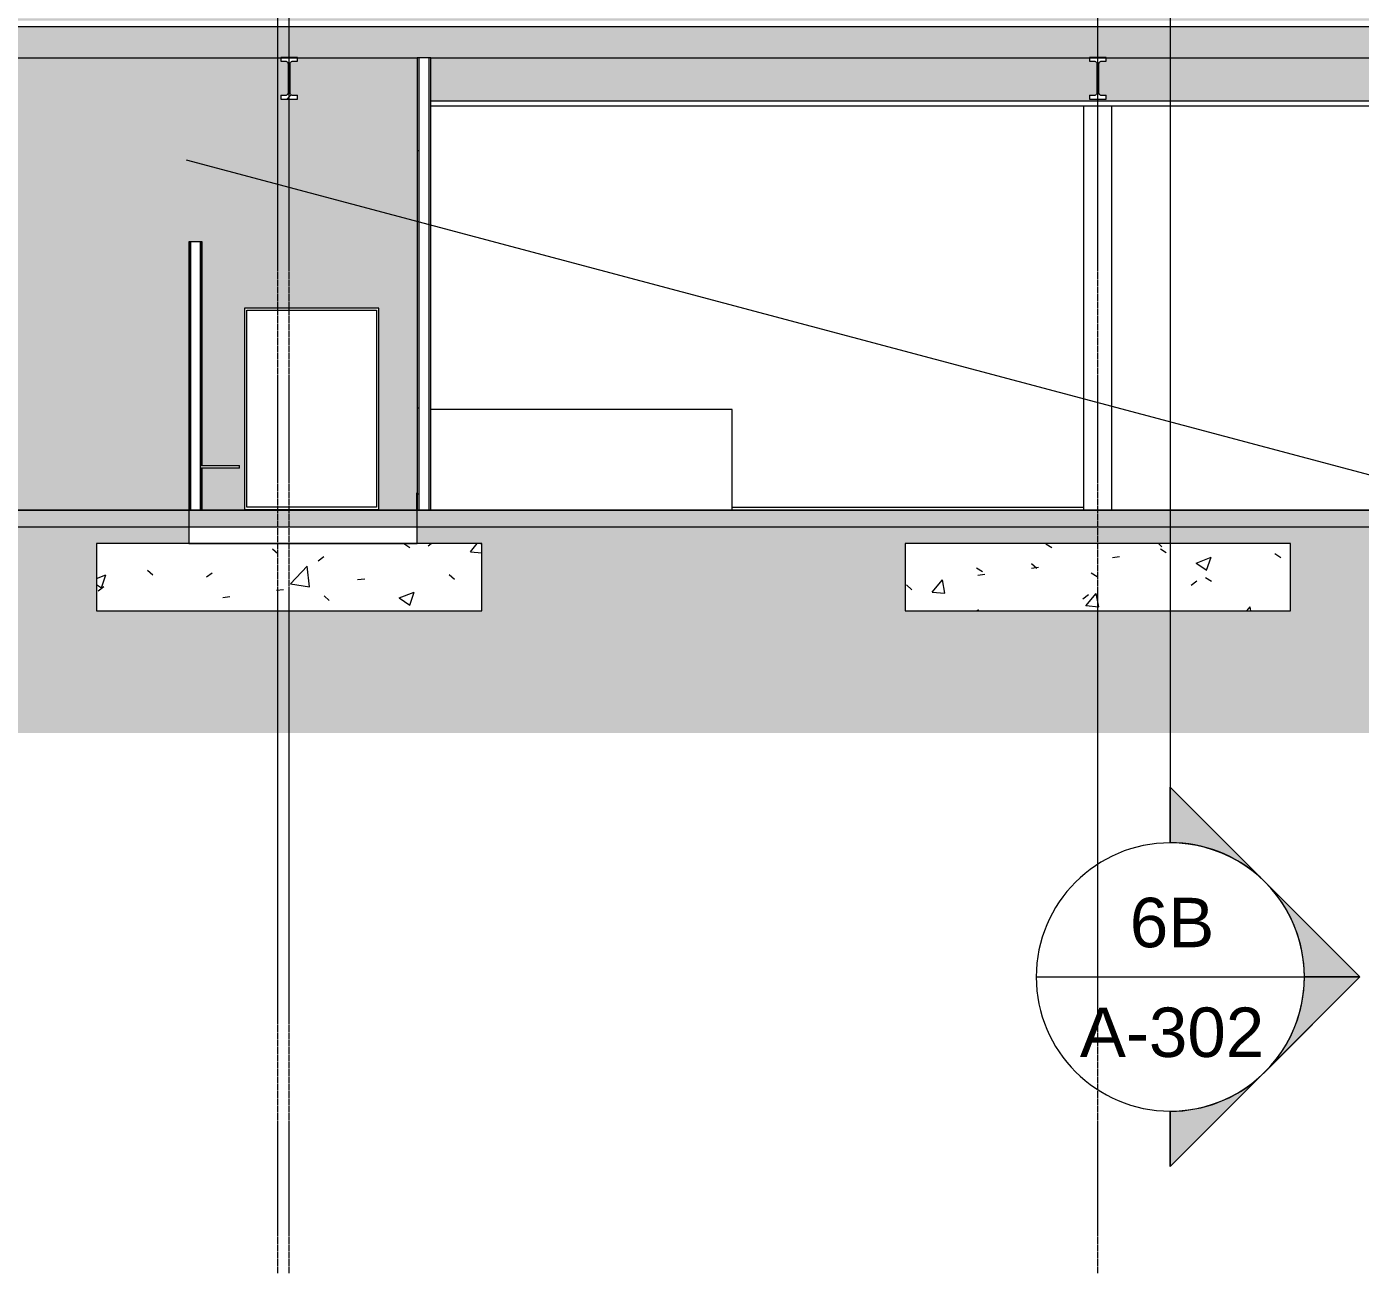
# Model space of a CAD drawing. Header units: inches. Extents: x -23565 to -21, y -324 to 853.
# Drawn here: x -1642.6 to -1165.2, y -273.2 to 173 of the extents above; entities that cross this region are included whole.
import ezdxf

# ---------------------------------------------------------------- set-up
doc = ezdxf.new("R2010")
doc.units = ezdxf.units.IN
doc.header["$MEASUREMENT"] = 0
doc.linetypes.add('Grid Line 1_2_', pattern=[0.8749999999999999, 0.4999999999999999, -0.125, 0.125, -0.125])
for name, color, linetype, lineweight in [('A-ANNO-IDEN', 131, 'Continuous', 9), ('A-CLNG', 13, 'Continuous', 13), ('A-CLNG-PATT', 13, 'Continuous', 25), ('A-FLOR', 192, 'Continuous', 13), ('A-FLOR-LEVL', 51, 'Continuous', 9), ('A-FLOR-PATT', 8, 'Continuous', 25), ('A-WALL', 113, 'Continuous', 13), ('A-WALL-PATT', 111, 'Continuous', 25), ('C-TOPO', 7, 'Continuous', 13), ('G-ANNO-SYMB', 111, 'Continuous', 9), ('I-FURN', 30, 'Continuous', 13), ('I-WALL', 2, 'Continuous', 13), ('Q-CASE', 31, 'Continuous', 13), ('Q-SPCQ', 91, 'Continuous', 13), ('S-BEAM', 12, 'Continuous', 13), ('S-FNDN', 32, 'Continuous', 13), ('S-GRID', 1, 'Continuous', 9)]:
    doc.layers.add(name, color=color, linetype=linetype, lineweight=lineweight)
doc.styles.add('Arial_2', font='arial.ttf', dxfattribs={"height": 17.70359281437124})
pattern_1 = [(0, (-5021.704000000001, 67.247), (61.44, 15.36), [2.534, -43.54600000000001, 2.534, -43.54600000000001, -245.76]), (0, (-5021.704000000001, 67.247), (61.44, 15.36), [-92.16, 2.534, -89.626, 2.534, -43.54600000000001, -107.52]), (0, (-5021.704000000001, 67.247), (61.44, 15.36), [-230.4, 2.534, -28.186, 2.534, -74.266]), (120, (-4998.664000000001, 74.92699999999999), (-44.02215020212896, 45.52860080851592), [2.534, -43.546, 2.534, -43.546, -245.76]), (120, (-4998.664000000001, 74.92699999999999), (-44.02215020212896, 45.52860080851592), [-92.15999999999998, 2.534, -89.62599999999999, 2.534, -43.546, -107.52]), (120, (-4998.664000000001, 74.92699999999999), (-44.02215020212896, 45.52860080851592), [-230.4, 2.534, -28.186, 2.534, -74.26599999999999]), (240, (-4990.984, 105.647), (-17.41784979787101, -60.8886008085159), [2.534, -43.54600000000001, 2.534, -43.54600000000001, -245.76]), (240, (-4990.984, 105.647), (-17.41784979787101, -60.8886008085159), [-92.16, 2.534, -89.626, 2.534, -43.54600000000001, -107.52]), (240, (-4990.984, 105.647), (-17.41784979787101, -60.8886008085159), [-230.4, 2.534, -28.186, 2.534, -74.266])]
pattern_2 = [(49.99999999999999, (-5021.704000000001, 67.247), (55.08540092433552, -4.819842010399984), [5.76, -63.36]), (355, (-5021.704000000001, 67.247), (-10.65568887076341, 57.76853117995548), [4.608000000000001, -50.688]), (100.451, (-5017.113, 66.846), (44.42946763329039, 52.94866132228842), [4.895, -53.848]), (46.184, (-5021.704000000001, 82.60700000000001), (81.96444173651602, -12.71212223907837), [8.64, -95.04]), (96.636, (-5014.873, 81.548), (71.78149636030851, 74.81237833590787), [7.343, -80.77199999999999]), (351.184, (-5021.704000000001, 82.60700000000001), (71.78194683429966, 74.81243234033883), [6.912000000000001, -76.032]), (21, (-5014.024, 78.767), (45.84207144938917, -30.92146111083851), [5.76, -63.36]), (326, (-5014.024, 78.767), (18.68706418402729, 55.69147629738364), [4.608000000000001, -50.688]), (71.45100000000001, (-5010.204000000001, 76.19), (64.52890835799828, 24.77010932808051), [4.895, -53.848]), (37.50000000000001, (-5021.704000000001, 67.247), (0.933894640541661, 25.56681620382889), [2.534, -47.53899999999999, 2.534, -48.922, -50.88]), (37.50000000000001, (-5021.704000000001, 67.247), (0.933894640541661, 25.56681620382889), [-101.53, 2.534, -48.346]), (7.499999999999999, (-5021.704000000001, 67.247), (20.20403996418253, 30.29130269773347), [2.534, -26.803, 2.534, -46.387, -19.392]), (7.499999999999999, (-5021.704000000001, 67.247), (20.20403996418253, 30.29130269773347), [-78.259, 2.534, -16.858]), (327.5, (-5038.83, 67.247), (40.99778450279307, -1.732402627145404), [2.534, -16.666, 2.534, -57.37, -79.488]), (327.5, (-5038.83, 67.247), (40.99778450279307, -1.732402627145404), [-79.104, 2.534, -76.954]), (317.5, (-5046.51, 67.247), (44.78888311775997, 7.687838582048734), [2.534, -22.426, 2.534, -37.248, -56.448]), (317.5, (-5046.51, 67.247), (44.78888311775997, 7.687838582048734), [-64.742, 2.534, -53.91399999999999])]

# ---------------------------------------------------------------- blocks, each defined once
blk = doc.blocks.new('Furniture 6 - Furniture 1-2394-Building Section - East_West looking South _ Fieldhouse')
at = {"layer": 'I-FURN', "color": 8, "lineweight": 9}
for p, q in [((25659.64022535242, 16), (25673.64022535241, 16)), ((25659.64022535242, 15), (25659.64022535242, 16)), ((25673.64022535241, 15), (25659.64022535242, 15)), ((25673.64022535241, 15), (25673.64022535241, 16))]:
    blk.add_line(p, q, dxfattribs=at)
blk = doc.blocks.new('Bradley-Washroom_Accessories-Mirrors-780_Custom - Bradley-Washroom_Accessories-Mirrors-780_Custom-177760-Building Section - East_West looking South _ Fieldhouse')
at = {"layer": 'Q-SPCQ', "color": 8, "lineweight": 9}
for p, q in [((25368.64022535242, 72.25000000000001), (25320.64022535242, 72.25000000000001)), ((25320.64022535242, 72.25000000000001), (25320.64022535242, 0.2499999999999058)), ((25368.64022535242, 0.2499999999998952), (25368.64022535242, 72.25000000000001)), ((25321.39022535242, 71.50000000000013), (25367.89022535242, 71.50000000000013)), ((25321.39022535242, 0.9999999999998844), (25321.39022535242, 71.50000000000013)), ((25367.89022535242, 71.50000000000013), (25367.89022535242, 0.9999999999998844)), ((25320.64022535242, 0.2499999999999058), (25368.64022535242, 0.2499999999998952)), ((25367.89022535242, 0.9999999999998844), (25321.39022535242, 0.9999999999998844))]:
    blk.add_line(p, q, dxfattribs=at)
blk = doc.blocks.new('Locker Rooms and Restrooms_rvt-5-Building Section - East_West looking South _ Fieldhouse')
at = {"layer": 'A-WALL-PATT', "lineweight": 9}
h = blk.add_hatch(dxfattribs=at)
h.set_pattern_fill('FP_64', color=8, style=0, pattern_type=2)
h.set_pattern_definition(pattern_1)
h.paths.add_polyline_path([(25660.26522535243, 0), (25660.26522535243, 15), (25659.64022535243, 15), (25659.64022535243, 0)], flags=0)
h.paths.add_polyline_path([(25659.64022535243, 16.00000000000045), (25660.26522535243, 16.00000000000045), (25660.26522535243, 95.99999999999999), (25659.64022535243, 95.99999999999999), (25659.64022535243, 76.52392066002743)], flags=0)
at = {"layer": 'A-FLOR', "color": 7}
for p, q in [((25737.26522535242, 0), (25655.51522535242, 0)), ((25655.51522535242, 0), (25655.51522535242, -12)), ((25737.26522535242, -12), (25737.26522535242, 0)), ((25655.51522535242, -12), (25737.26522535242, -12))]:
    blk.add_line(p, q, dxfattribs=at)
at = {"layer": 'I-WALL', "color": 7}
for p, q in [((25655.51522535242, 95.99999999999999), (25655.51522535242, 0)), ((25656.14022535242, 95.99999999999999), (25655.51522535242, 95.99999999999999)), ((25656.14022535242, 95.99999999999999), (25656.14022535242, 0)), ((25659.64022535242, 95.99999999999999), (25656.14022535242, 95.99999999999999)), ((25656.14022535242, 0), (25656.14022535242, 95.99999999999999)), ((25659.64022535242, 16.00000000000021), (25659.64022535242, 95.99999999999999)), ((25660.26522535242, 95.99999999999999), (25659.64022535242, 95.99999999999999)), ((25659.64022535242, 95.99999999999999), (25659.64022535242, 16.00000000000021)), ((25660.26522535242, 16.00000000000021), (25660.26522535242, 95.99999999999999)), ((25659.64022535242, 0), (25659.64022535242, 14.99999999999992)), ((25659.64022535242, 14.99999999999991), (25659.64022535242, 0)), ((25660.26522535242, 0), (25660.26522535242, 14.99999999999992)), ((25737.26522535242, 5.999999999999999), (25737.01522535242, 5.999999999999999)), ((25737.01522535242, 5.999999999999999), (25737.01522535242, 0)), ((25737.26522535242, 0), (25737.26522535242, 5.999999999999999)), ((25655.51522535242, 0), (25656.14022535242, 0)), ((25656.14022535242, 0), (25659.64022535242, 0)), ((25659.64022535242, 0), (25660.26522535242, 0)), ((25737.01522535242, 0), (25737.26522535242, 0))]:
    blk.add_line(p, q, dxfattribs=at)
at = {"color": 8, "lineweight": 9}
for name, p in [('Bradley-Washroom_Accessories-Mirrors-780_Custom - Bradley-Washroom_Accessories-Mirrors-780_Custom-177760-Building Section - East_West looking South _ Fieldhouse', (354.8124999999956, 0)), ('Furniture 6 - Furniture 1-2394-Building Section - East_West looking South _ Fieldhouse', (0, 0))]:
    blk.add_blockref(name, p, dxfattribs=at)
blk = doc.blocks.new('Struct_Xcel_Sports Complex_rvt-5-Building Section - East_West looking South _ Fieldhouse')
at = {"layer": 'A-FLOR-PATT', "lineweight": 9}
h = blk.add_hatch(dxfattribs=at)
h.set_pattern_fill('FP_76', color=256, style=0, pattern_type=2)
h.set_pattern_definition(pattern_2)
h.paths.add_polyline_path([(22066.14022535249, -5.999999999999317), (26272.89022535242, -5.999999999999317), (26272.89022535242, 0), (22066.14022535249, 0)], flags=0)
at = {"layer": 'S-FNDN', "lineweight": 9}
h = blk.add_hatch(dxfattribs=at)
h.set_pattern_fill('FP_76', color=8, style=0, pattern_type=2)
h.set_pattern_definition(pattern_2)
h.paths.add_polyline_path([(25760.39022535242, -35.99999999999999), (25760.39022535242, -12), (25622.39022535242, -12), (25622.39022535242, -35.99999999999999)], flags=0)
h = blk.add_hatch(dxfattribs=at)
h.set_pattern_fill('FP_76', color=8, style=0, pattern_type=2)
h.set_pattern_definition(pattern_2)
h.paths.add_polyline_path([(26049.89022535242, -35.99999999999999), (26049.89022535242, -12), (25911.89022535242, -12), (25911.89022535242, -35.99999999999999)], flags=0)
at = {"layer": 'A-FLOR', "color": 7}
for p, q in [((26272.89022535242, 0), (22066.14022535249, 0)), ((22066.14022535249, -5.999999999999999), (26272.89022535242, -5.999999999999999))]:
    blk.add_line(p, q, dxfattribs=at)
at = {"layer": 'S-FNDN', "color": 7}
for p, q in [((25760.39022535242, -12), (25622.39022535242, -12)), ((25622.39022535242, -12), (25622.39022535242, -35.99999999999999)), ((25760.39022535242, -35.99999999999999), (25760.39022535242, -12)), ((26049.89022535242, -12), (25911.89022535242, -12)), ((25911.89022535242, -12), (25911.89022535242, -35.99999999999999)), ((26049.89022535242, -35.99999999999999), (26049.89022535242, -12)), ((25622.39022535242, -35.99999999999999), (25760.39022535242, -35.99999999999999)), ((25911.89022535242, -35.99999999999999), (26049.89022535242, -35.99999999999999))]:
    blk.add_line(p, q, dxfattribs=at)
blk = doc.blocks.new('W-Wide Flange - 1_-3_ deep-1401343-Building Section - East_West looking South _ Fieldhouse')
at = {"layer": 'S-BEAM', "lineweight": 9}
h = blk.add_hatch(dxfattribs=at)
h.set_pattern_fill('FP_63', color=8, style=0, pattern_type=2)
h.set_pattern_definition([(45, (-5021.704000000001, 67.247), (-19.00703027829439, 19.0070302782944), []), (45, (-5021.704000000001, 96.04700000000001), (-19.00703027829439, 19.0070302782944), [])])
h.paths.add_polyline_path([(25688.39022535787, 147.0246595367274), (25694.39022535787, 147.0246595367275), (25694.39022535787, 148.3858395803336), (25692.45718172665, 148.4081731000217), (25692.10031943422, 148.5801780381753), (25691.85336306544, 148.8901202269809), (25691.76522535787, 149.2766118147527), (25691.78753951603, 159.9839379150789), (25691.95939533848, 160.3411098494723), (25692.26906883006, 160.588280497136), (25692.65522535787, 160.6764946799524), (25694.39022535787, 160.6764946799525), (25694.39022535787, 162.0376747235586), (25688.39022535787, 162.0376747235586), (25688.39022535787, 160.6764946799524), (25690.32326898909, 160.654161160265), (25690.68013128153, 160.4821562221107), (25690.9270876503, 160.1722140333058), (25691.01522535787, 159.7857224455333), (25690.99291119972, 149.0783963452071), (25690.82105537727, 148.7212244108131), (25690.51138188569, 148.4740537631494), (25690.07163125958, 148.3858395803335), (25688.39022535787, 148.3858395803335)], flags=0)
at = {"layer": 'S-BEAM', "color": 7}
for p, q in [((25694.39022535787, 162.0376747235576), (25688.39022535787, 162.0376747235576)), ((25688.39022535787, 162.0376747235576), (25688.39022535787, 160.6764946799516)), ((25688.39022535787, 160.6764946799516), (25690.12522535787, 160.6764946799516)), ((25691.01522535787, 159.785722445533), (25691.01522535787, 149.2766118147518)), ((25691.76522535787, 149.2766118147518), (25691.76522535787, 159.785722445533)), ((25692.65522535787, 160.6764946799516), (25694.39022535787, 160.6764946799516)), ((25694.39022535787, 160.6764946799516), (25694.39022535787, 162.0376747235576)), ((25690.12522535787, 148.3858395803331), (25688.39022535787, 148.3858395803331)), ((25688.39022535787, 148.3858395803331), (25688.39022535787, 147.0246595367272)), ((25694.39022535787, 148.3858395803332), (25692.65522535787, 148.3858395803332)), ((25694.39022535787, 147.0246595367272), (25694.39022535787, 148.3858395803332)), ((25688.39022535787, 147.0246595367272), (25694.39022535787, 147.0246595367272))]:
    blk.add_line(p, q, dxfattribs=at)
at = {"layer": 'S-BEAM', "color": 8, "lineweight": 9}
for p, q in [((25688.39022535787, 148.5547628320968), (25688.39022535787, 148.3858395803331)), ((25694.39022535787, 148.3858395803331), (25694.39022535787, 148.5547628320967))]:
    blk.add_line(p, q, dxfattribs=at)
at = {"layer": 'S-BEAM', "color": 7, "flags": 128}
for points in [[(25690.12522535787, 160.6764946799516), (25690.32326898909, 160.6541611602644), (25690.51138188568, 160.5882804971362), (25690.68013128153, 160.4821562221101), (25690.82105537727, 160.3411098494722), (25690.9270876503, 160.1722140333048), (25690.99291119971, 159.9839379150783), (25691.01522535787, 159.785722445533)], [(25691.76522535787, 159.785722445533), (25691.78753951603, 159.9839379150781), (25691.85336306543, 160.1722140333044), (25691.95939533848, 160.3411098494716), (25692.10031943422, 160.4821562221096), (25692.26906883006, 160.5882804971358), (25692.45718172665, 160.6541611602641), (25692.65522535787, 160.6764946799516)], [(25691.01522535787, 149.2766118147518), (25690.99291119971, 149.0783963452066), (25690.9270876503, 148.8901202269802), (25690.82105537727, 148.7212244108129), (25690.68013128153, 148.5801780381749), (25690.51138188568, 148.4740537631487), (25690.32326898909, 148.4081731000205), (25690.12522535787, 148.3858395803331)], [(25692.65522535787, 148.3858395803332), (25692.45718172665, 148.4081731000205), (25692.26906883006, 148.4740537631488), (25692.10031943422, 148.580178038175), (25691.95939533848, 148.7212244108129), (25691.85336306543, 148.8901202269801), (25691.78753951603, 149.0783963452066), (25691.76522535787, 149.2766118147518)]]:
    blk.add_lwpolyline(points, dxfattribs=at)
blk = doc.blocks.new('W-Wide Flange - 1_-3_ deep-V195-Building Section - East_West looking South _ Fieldhouse')
at = {"layer": 'S-BEAM', "color": 7}
for p, q in [((25983.89022535787, 162.0376747235583), (25977.89022535787, 162.0376747235583)), ((25977.89022535787, 162.0376747235583), (25977.89022535787, 160.6764946799524)), ((25977.89022535787, 160.6764946799524), (25979.62522535787, 160.6764946799524)), ((25980.51522535787, 159.7857224455338), (25980.51522535787, 149.2766118147525)), ((25981.26522535787, 149.2766118147525), (25981.26522535787, 159.7857224455338)), ((25982.15522535787, 160.6764946799524), (25983.89022535787, 160.6764946799524)), ((25983.89022535787, 160.6764946799524), (25983.89022535787, 162.0376747235583)), ((25979.62522535787, 148.3858395803339), (25977.89022535787, 148.3858395803339)), ((25977.89022535787, 148.3858395803339), (25977.89022535787, 147.0246595367279)), ((25983.89022535787, 148.3858395803339), (25982.15522535787, 148.3858395803339)), ((25983.89022535787, 147.0246595367279), (25983.89022535787, 148.3858395803339)), ((25977.89022535787, 147.0246595367279), (25983.89022535787, 147.0246595367279))]:
    blk.add_line(p, q, dxfattribs=at)
at = {"layer": 'S-BEAM', "color": 8, "lineweight": 9}
for p, q in [((25977.89022535787, 148.5547628320958), (25977.89022535787, 148.3858395803339)), ((25983.89022535787, 148.3858395803339), (25983.89022535787, 148.5547628320957))]:
    blk.add_line(p, q, dxfattribs=at)
at = {"layer": 'S-BEAM', "color": 7, "flags": 128}
for points in [[(25979.62522535787, 160.6764946799524), (25979.82326898909, 160.6541611602651), (25980.01138188568, 160.588280497137), (25980.18013128153, 160.4821562221109), (25980.32105537727, 160.3411098494729), (25980.4270876503, 160.1722140333056), (25980.49291119971, 159.9839379150791), (25980.51522535787, 159.7857224455338)], [(25981.26522535787, 159.7857224455338), (25981.28753951603, 159.9839379150789), (25981.35336306543, 160.1722140333052), (25981.45939533848, 160.3411098494724), (25981.60031943422, 160.4821562221103), (25981.76906883006, 160.5882804971366), (25981.95718172665, 160.6541611602649), (25982.15522535787, 160.6764946799524)], [(25980.51522535787, 149.2766118147526), (25980.49291119971, 149.0783963452074), (25980.4270876503, 148.8901202269809), (25980.32105537727, 148.7212244108136), (25980.18013128153, 148.5801780381757), (25980.01138188568, 148.4740537631495), (25979.82326898909, 148.4081731000212), (25979.62522535787, 148.3858395803339)], [(25982.15522535787, 148.3858395803339), (25981.95718172665, 148.4081731000213), (25981.76906883006, 148.4740537631496), (25981.60031943422, 148.5801780381757), (25981.45939533848, 148.7212244108137), (25981.35336306543, 148.8901202269809), (25981.28753951603, 149.0783963452074), (25981.26522535787, 149.2766118147525)]]:
    blk.add_lwpolyline(points, dxfattribs=at)
blk = doc.blocks.new('Casework 1 - Casework 1-456223-Building Section - East_West looking South _ Fieldhouse')
at = {"layer": 'Q-CASE', "color": 7}
for p, q in [((25850.01522535242, 35.99999999999999), (25742.01522535242, 35.99999999999999)), ((25742.01522535242, 35.99999999999999), (25742.01522535242, 0)), ((25850.01522535242, 0), (25850.01522535242, 35.99999999999999)), ((25742.01522535242, 0), (25850.01522535242, 0))]:
    blk.add_line(p, q, dxfattribs=at)
blk = doc.blocks.new('columns and girder2 - one-V206-Building Section - East_West looking South _ Fieldhouse')
at = {"layer": 'S-BEAM', "color": 8, "lineweight": 9}
for p, q in [((25975.89022535241, 344.8749999999994), (25975.89022535241, 346.3924795025475)), ((25985.89022535241, 346.3924795025476), (25985.89022535241, 344.8749999999995)), ((25974.89022535241, 336.8412598090445), (25974.89022535241, 337.6249999999996)), ((25975.89022535242, 336.8412598090446), (25975.89022535242, 337.6249999999997)), ((25985.89022535242, 337.6249999999998), (25985.89022535242, 336.8412598090447)), ((25986.89022535241, 337.6249999999998), (25986.89022535241, 336.8412598090446)), ((25975.89022535242, -4.636291350834653e-13), (25975.89022535242, 144.6895818679376)), ((25985.89022535242, -3.610445276081009e-13), (25985.89022535242, 144.6895093289924))]:
    blk.add_line(p, q, dxfattribs=at)
at = {"layer": 'S-BEAM', "color": 10, "lineweight": 9}
for p, q in [((25975.89022535241, 293.2945907073662), (25975.89022535241, 334.0912598090445)), ((25985.89022535242, 293.2945907073664), (25985.89022535242, 334.0912598090445)), ((25974.89022535241, 293.2945907073666), (25974.89022535241, 324.2865843268931)), ((25986.89022535241, 324.2865843268931), (25986.89022535241, 293.2945907073667)), ((25975.89022535241, 245.0445907073662), (25975.89022535241, 285.9397842928367)), ((25985.89022535242, 245.0445907073662), (25985.89022535242, 285.9397842928367)), ((25975.89022535241, 196.794590707366), (25975.89022535241, 237.6897842928365)), ((25985.89022535242, 196.7945907073661), (25985.89022535242, 237.6897842928366))]:
    blk.add_line(p, q, dxfattribs=at)
blk = doc.blocks.new('Girt_C - 10_D-1401468-Building Section - East_West looking South _ Fieldhouse')
at = {"layer": 'S-BEAM', "color": 8, "lineweight": 9}
blk.add_line((25742.14022535242, 144.6875000002055), (26262.89022535217, 144.6875000002055), dxfattribs=at)
blk = doc.blocks.new('Section - Section Head - Filled-1526-Building Section - East_West looking South _ Fieldhouse')
at = {"layer": 'G-ANNO-SYMB'}
h = blk.add_hatch(color=256, dxfattribs=at)
edge = h.paths.add_edge_path(flags=0)
edge.add_line((22906.36451102587, -210.3516792933649), (22874.15560031259, -178.1427685800909))
edge.add_line((22874.15560031259, -178.1427685800909), (22874.15560031259, -197.9625483920721))
edge.add_arc((22874.15560031259, -246.0250195739995), 48.06247118192778, 47.92160497537708, 90.0000000000004, ccw=False)
h = blk.add_hatch(color=256, dxfattribs=at)
edge = h.paths.add_edge_path(flags=0)
edge.add_arc((22874.15560031259, -246.0250195739998), 47.99999999999991, -1.1368683772161603e-13, 44.99999999999852, ccw=False)
edge.add_line((22922.15560031259, -246.0250195739996), (22942.0378513065, -246.0250195739996))
edge.add_line((22942.0378513065, -246.0250195739996), (22908.09672580955, -212.0838940770454))
h = blk.add_hatch(color=256, dxfattribs=at)
edge = h.paths.add_edge_path(flags=0)
edge.add_line((22908.09672580955, -279.9661450709538), (22942.0378513065, -246.0250195739996))
edge.add_line((22942.0378513065, -246.0250195739996), (22922.15560031259, -246.0250195739996))
edge.add_arc((22874.15560031259, -246.0250195739993), 48.00000000000296, 314.9999999999999, 359.9999999999997, ccw=False)
h = blk.add_hatch(color=256, dxfattribs=at)
edge = h.paths.add_edge_path(flags=0)
edge.add_arc((22874.15560031259, -246.025019574), 48.06247118192715, 269.9999999999998, 312.0783950246225, ccw=False)
edge.add_line((22874.15560031259, -294.0874907559271), (22874.15560031259, -313.9072705679083))
edge.add_line((22874.15560031259, -313.9072705679083), (22906.36451102587, -281.6983598546342))
for p, q in [((22942.0378513065, -246.0250195739996), (22874.15560031259, -178.1427685800914)), ((22874.15560031259, -198.0250195739998), (22874.15560031259, -178.1427685800914)), ((22874.15560031259, -197.9625483920721), (22874.15560031259, -178.1427685800909)), ((22874.15560031259, -178.1427685800909), (22906.36451102587, -210.3516792933649)), ((22908.09672580955, -212.0838940770454), (22942.0378513065, -246.0250195739996)), ((22942.0378513065, -246.0250195739996), (22874.15560031259, -313.9072705679082)), ((22942.0378513065, -246.0250195739996), (22908.09672580955, -279.9661450709538)), ((22922.15560031259, -246.0250195739996), (22942.0378513065, -246.0250195739996)), ((22942.0378513065, -246.0250195739996), (22922.15560031259, -246.0250195739996)), ((22906.36451102587, -281.6983598546342), (22874.15560031259, -313.9072705679083)), ((22874.15560031259, -294.0250195739998), (22874.15560031259, -313.9072705679082)), ((22874.15560031259, -313.9072705679083), (22874.15560031259, -294.0874907559271))]:
    blk.add_line(p, q, dxfattribs=at)
for centre, radius, start, end in [((22874.15560031259, -246.0250195739998), 48.00000000000009, 90.00000000000011, 269.9999999999997), ((22874.15560031259, -246.0250195739995), 48.06247118192778, 47.92160497537667, 90), ((22874.15560031259, -246.0250195739998), 48.00000000000004, 269.9999999999997, 90.00000000000006), ((22874.15560031259, -246.0250195739998), 47.99999999999991, 359.9999999999996, 44.99999999999815), ((22874.15560031259, -246.0250195739993), 48.00000000000296, 314.9999999999995, 359.9999999999994), ((22874.15560031259, -246.025019574), 48.06247118192715, 269.9999999999994, 312.0783950246221)]:
    blk.add_arc(centre, radius, start, end, dxfattribs=at)

msp = doc.modelspace()

# ---------------------------------------------------------------- hatches: boundary and pattern name
at = {"layer": 'A-CLNG-PATT', "lineweight": 9}
h = msp.add_hatch(dxfattribs=at)
h.set_pattern_fill('FP_71', color=8, style=0, pattern_type=2)
h.set_pattern_definition([(161.57, (-5020.744000000001, 68.207), (-7.680223697288786, -0.0009795936816989759), [0, -54.643, 6.067, 0]), (18.43, (-5022.664000000001, 68.207), (-7.680223697288786, 0.00097959368169942), [0, -54.643, 6.067, 0]), (108.43, (-5020.744000000001, 68.207), (3.838295292656201, -19.20136532245489), [18.21099999999999, -42.49899999999999]), (71.57, (-5022.664000000001, 68.207), (3.838295292656203, 19.20136532245489), [18.211, -42.499])])
h.paths.add_polyline_path([(-1221.623222384686, 161.8500662632414), (-968.1175032916726, 161.8500662632414), (-968.1175032916726, 172.9847191934743), (-4441.117503291764, 172.9847191934791), (-4441.117503291764, 161.8500662632468), (-1256.182472384684, 161.850066263242)], flags=0)
at = {"layer": 'A-WALL-PATT', "lineweight": 9}
h = msp.add_hatch(dxfattribs=at)
h.set_pattern_fill('FP_66', color=8, style=0, pattern_type=2)
h.set_pattern_definition([(90, (-1982.993, 1159.75), (-193, -193), [48, -145]), (180, (-1982.993, 1159.75), (-2.363568322354392e-14, -193), [96.25, -96.75]), (270, (-2079.243, 1207.75), (-193, -193), [48, -145]), (180, (-1982.993, 1207.75), (-2.363568322354392e-14, -193), [96.25, -96.75]), (270, (-2079.493, 1207.75), (-193, -193), [48, -145]), (180, (-2079.493, 1207.75), (-2.363568322354392e-14, -193), [96.25, -96.75]), (90, (-2175.743, 1159.75), (-193, -193), [48, -145]), (180, (-2079.493, 1159.75), (-2.363568322354392e-14, -193), [96.25, -96.75]), (90, (-2030.993, 1208), (-193, -193), [48, -145]), (180, (-1982.743, 1208), (-2.363568322354392e-14, -193), [48.25, -144.75]), (180, (-1982.743, 1256), (-2.363568322354392e-14, -193), [48.25, -144.75]), (90, (-2127.493, 1208), (-193, -193), [48, -145]), (180, (-2031.243, 1208), (-2.363568322354392e-14, -193), [96.25, -96.75]), (270, (-2031.243, 1256), (-193, -193), [48, -145]), (180, (-2031.243, 1256), (-2.363568322354392e-14, -193), [96.25, -96.75]), (180, (-2127.743, 1208), (-2.363568322354392e-14, -193), [48, -145]), (270, (-2127.743, 1256), (-193, -193), [48, -145]), (180, (-2127.743, 1256), (-2.363568322354392e-14, -193), [48, -145]), (90, (-1982.993, 1256.25), (-193, -193), [48, -145]), (180, (-1982.993, 1256.25), (-2.363568322354392e-14, -193), [96.25, -96.75]), (270, (-2079.243, 1304.25), (-193, -193), [48, -145]), (180, (-1982.993, 1304.25), (-2.363568322354392e-14, -193), [96.25, -96.75]), (270, (-2079.493, 1304.25), (-193, -193), [48, -145]), (180, (-2079.493, 1304.25), (-2.363568322354392e-14, -193), [96.25, -96.75]), (270, (-2175.743, 1304.25), (-193, -193), [48, -145]), (180, (-2079.493, 1256.25), (-2.363568322354392e-14, -193), [96.25, -96.75]), (90, (-2030.993, 1304.5), (-193, -193), [48, -145]), (180, (-1982.743, 1304.5), (-2.363568322354392e-14, -193), [48.25, -144.75]), (180, (-1982.743, 1352.5), (-2.363568322354392e-14, -193), [48.25, -144.75]), (90, (-2127.493, 1304.5), (-193, -193), [48, -145]), (180, (-2031.243, 1304.5), (-2.363568322354392e-14, -193), [96.25, -96.75]), (270, (-2031.243, 1352.5), (-193, -193), [48, -145]), (180, (-2031.243, 1352.5), (-2.363568322354392e-14, -193), [96.25, -96.75]), (180, (-2127.743, 1304.5), (-2.363568322354392e-14, -193), [48, -145]), (270, (-2127.743, 1352.5), (-193, -193), [48, -145]), (180, (-2127.743, 1352.5), (-2.363568322354392e-14, -193), [48, -145])])
h.paths.add_polyline_path([(-4458.618503292309, 0), (-4440.617503291818, 0), (-4440.617503292051, 98.24999999873329), (-4441.242503292051, 98.24999999999112), (-4441.242503292051, 150.196185825868), (-4438.612503292108, 150.196185825868), (-4438.612503292108, 150.4614157608334), (-4436.992503292051, 150.5429603203154), (-4436.781722836931, 150.7743709227732), (-4436.72750329211, 150.7130102050946), (-4436.453283747283, 150.6027100978572), (-4436.367503292051, 150.6458297225701), (-4436.087270612465, 150.4765042356716), (-4435.633472384689, 150.4614157608334), (-4434.62250329211, 150.4614157608334), (-4434.62250329211, 150.0272625740813), (-4436.367503292051, 150.0272625740813), (-4436.367503292051, 98.24999999999112), (-2610.117503292084, 98.25525728297792), (-2610.117503292084, 161.8500662632441), (-2703.617503286394, 161.8500662632441), (-2703.617503286394, 160.6764946799469), (-2705.550546917613, 160.6541611602595), (-2705.907409210045, 160.4821562221054), (-2706.154365578823, 160.1722140332999), (-2706.242503286394, 159.7857224455285), (-2706.160541653247, 149.0783963452018), (-2706.03022283224, 148.8698644492613), (-2705.696257990527, 148.6272303599164), (-2705.352503286394, 148.5547628321005), (-2703.617503286394, 148.5547628321005), (-2703.617503286394, 147.024659536723), (-2709.617503286394, 147.024659536723), (-2709.617503286394, 148.5547628321012), (-2707.538748582279, 148.6272303599075), (-2707.307331733489, 148.7672274775675), (-2707.064880272363, 149.1015568603104), (-2706.992503286394, 149.308577874676), (-2707.020512160925, 160.0002266005501), (-2707.186673266995, 160.3411098494668), (-2707.496346758577, 160.5882804971313), (-2707.882503286393, 160.6764946799469), (-2709.617503286394, 160.6764946799469), (-2709.617503286394, 161.8500662632441), (-2993.117503286394, 161.8500662632441), (-2993.117503286394, 160.6764946799469), (-2995.050546917617, 160.6541611602588), (-2995.407409210049, 160.4821562221054), (-2995.65436557883, 160.1722140332992), (-2995.742503286394, 159.7857224455279), (-2995.660541653251, 149.0783963452018), (-2995.530222832247, 148.8698644492688), (-2995.19625799053, 148.6272303599191), (-2994.852503286387, 148.5547628321033), (-2993.117503286394, 148.5547628321033), (-2993.117503286394, 147.0246595367223), (-2999.117503286394, 147.0246595367223), (-2999.117503286394, 148.5547628321033), (-2997.03874858225, 148.6272303599232), (-2996.807331733489, 148.7672274775723), (-2996.564880272377, 149.1015568602845), (-2996.492503286394, 149.3085778746781), (-2996.520512160925, 160.0002266005508), (-2996.686673266999, 160.3411098494668), (-2996.99634675858, 160.5882804971306), (-2997.382503286393, 160.6764946799469), (-2999.117503286394, 160.6764946799469), (-2999.117503286394, 161.8500662632441), (-3282.617503286398, 161.8500662632441), (-3282.617503286398, 160.6764946799449), (-3284.550546917617, 160.6541611602581), (-3284.907409210049, 160.4821562221034), (-3285.15436557883, 160.1722140332986), (-3285.242503286398, 159.7857224455265), (-3285.160541653251, 149.0783963451997), (-3285.030222832247, 148.8698644492688), (-3284.696257990527, 148.6272303599178), (-3284.352503286398, 148.5547628321033), (-3282.617503286398, 148.5547628321033), (-3282.617503286398, 147.0246595367209), (-3288.617503286398, 147.0246595367209), (-3288.617503286398, 148.5547628321033), (-3286.538409884688, 148.6273707774191), (-3286.307331733497, 148.7672274775682), (-3286.064880272377, 149.1015568602954), (-3285.992503286398, 149.3085778746767), (-3286.020512160929, 160.0002266005494), (-3286.186673266999, 160.3411098494655), (-3286.49634675858, 160.5882804971299), (-3286.882503286397, 160.6764946799449), (-3288.617503286398, 160.6764946799449), (-3288.617503286398, 161.8500662632441), (-3572.117503286394, 161.8500662632441), (-3572.117503286394, 160.6764946799442), (-3574.050546917617, 160.6541611602567), (-3574.407409210049, 160.4821562221027), (-3574.65436557883, 160.1722140332992), (-3574.742503286394, 159.7857224455251), (-3574.660541653251, 149.078396345199), (-3574.530222832247, 148.8698644492674), (-3574.196257990519, 148.6272303599171), (-3573.852503286387, 148.5547628321039), (-3572.117503286394, 148.5547628321039), (-3572.117503286394, 147.0246595367196), (-3578.117503286394, 147.0246595367196), (-3578.117503286394, 148.5547628321039), (-3576.038748582268, 148.6272303599191), (-3575.807331733489, 148.7672274775743), (-3575.56488027237, 149.1015568603015), (-3575.492503286394, 149.3085778746767), (-3575.520512160929, 160.0002266005488), (-3575.686673266999, 160.3411098494648), (-3575.99634675858, 160.5882804971293), (-3576.382503286397, 160.6764946799442), (-3578.117503286394, 160.6764946799442), (-3578.117503286394, 161.8500662632441), (-3861.617503286394, 161.8500662632441), (-3861.617503286394, 160.6764946799421), (-3863.550546917617, 160.6541611602554), (-3863.907409210049, 160.4821562221007), (-3864.15436557883, 160.1722140332958), (-3864.242503286394, 159.7857224455238), (-3864.160541653247, 149.0783963451977), (-3864.03022283224, 148.8698644492633), (-3863.696257990505, 148.627230359911), (-3863.352503286398, 148.5547628321046), (-3861.617503286394, 148.5547628321046), (-3861.617503286394, 147.0246595367182), (-3867.617503286394, 147.0246595367182), (-3867.617503286394, 148.5547628321039), (-3865.538748582276, 148.6272303599157), (-3865.307331733478, 148.7672274775832), (-3865.06488027237, 149.1015568602988), (-3864.992503286394, 149.3085778746788), (-3865.020512160925, 160.0002266005467), (-3865.186673266999, 160.3411098494634), (-3865.49634675858, 160.5882804971272), (-3865.882503286393, 160.6764946799421), (-3867.617503286394, 160.6764946799421), (-3867.617503286394, 161.8500662632441), (-4151.117503286398, 161.8500662632441), (-4151.117503286398, 160.6764946799408), (-4153.050546917617, 160.654161160254), (-4153.407409210053, 160.4821562220993), (-4153.654365578834, 160.1722140332945), (-4153.742503286398, 159.7857224455231), (-4153.660541653251, 149.0783963451963), (-4153.530222832247, 148.869864449266), (-4153.19625799053, 148.6272303599205), (-4152.852503286394, 148.5547628321053), (-4151.117503286398, 148.5547628321053), (-4151.117503286398, 147.0246595367168), (-4157.117503286398, 147.0246595367168), (-4157.117503286398, 148.5547628321053), (-4155.038748582279, 148.6272303599164), (-4154.807331733486, 148.7672274775805), (-4154.564880272381, 149.1015568602845), (-4154.492503286398, 149.3085778746822), (-4154.520512160932, 160.0002266005453), (-4154.686673267002, 160.3411098494614), (-4154.996346758584, 160.5882804971259), (-4155.382503286401, 160.6764946799408), (-4157.117503286398, 160.6764946799408), (-4157.117503286398, 161.8500662632441), (-4441.117503291764, 161.8500662632441), (-4441.117503291764, 171.9786431808618), (-4443.367503291596, 171.9825801614881), (-4443.367503291596, 174.8679478486226), (-4458.618503292309, 174.1764206600278), (-4458.618503292309, 76.52392066002743)], flags=0)
h.paths.add_polyline_path([(-2320.492503291869, 0), (-2274.55500329208, 0), (-2274.55500329208, 104.0000000000009), (-2604.117503292084, 104.0000000000009), (-2604.117503292084, 0), (-2397.117503291851, 0), (-2397.117503291851, 98.24999999999044), (-2320.492503291869, 98.24999999999044), (-2320.492503291869, 76.52392066002743)], flags=0)
h.paths.add_polyline_path([(-2269.680003292087, 0), (-2129.992503292076, 0), (-2129.992503292076, 147.0246595367243), (-2130.617503286387, 147.0246595367243), (-2130.617503286387, 148.5547628320985), (-2129.992503292076, 148.5547628320985), (-2129.992503292076, 160.6764946799489), (-2130.617503286387, 160.6764946799489), (-2130.617503286387, 161.8500662632441), (-2269.680003292087, 161.8500662632441), (-2269.680003292087, 25.05559912159515)], flags=0)
h.paths.add_polyline_path([(-2125.11750329208, 0), (-2121.242503291858, 0), (-2121.242503291858, 98.24999999999044), (-2079.242503291844, 98.24999999999044), (-2079.242503291844, 0), (-2071.055003292084, 0), (-2071.055003292084, 86.00000000000021), (-2070.055003292087, 86.00000000000021), (-2070.055003292087, 161.8500662632441), (-2124.617503286387, 161.8500662632441), (-2124.617503286387, 160.6764946799489), (-2125.117503292, 160.6541611602615), (-2125.11750329208, 148.5547628320985), (-2124.617503286387, 148.5547628320985), (-2124.617503286387, 147.0246595367243), (-2125.11750329208, 147.0246595367243), (-2125.11750329208, 76.52392066002743)], flags=0)
h.paths.add_polyline_path([(-1932.18000329208, 0), (-1855.867503291836, 0), (-1855.867503291836, 95.99999999999999), (-1851.742503291836, 95.99999999999999), (-1851.742503291836, 0), (-1757.74250329184, 0), (-1757.74250329184, 98.24999999999044), (-1677.242503291844, 98.24999999999044), (-1677.242503291844, 0), (-1584.49250329184, 0), (-1584.492503291833, 95.99999999999999), (-1579.742503291833, 95.99999999999999), (-1579.742503291833, 16.00000000000045), (-1566.36750329184, 16.00000000000045), (-1566.36750329184, 15), (-1579.742503291833, 15), (-1579.742503291833, 0), (-1502.992503291836, 0), (-1502.992503291836, 5.999999999999999), (-1502.74250329184, 5.999999999999999), (-1502.742503291742, 161.8500662632441), (-1545.61750328639, 161.850066263242), (-1545.61750328639, 160.6764946799517), (-1547.55054691761, 160.6541611602649), (-1547.907409210045, 160.4821562221102), (-1548.154365578826, 160.1722140333054), (-1548.24250328639, 159.785722445534), (-1548.160541653247, 149.0783963452072), (-1548.03022283224, 148.8698644492619), (-1547.696257990523, 148.627230359911), (-1547.352503286394, 148.5547628320971), (-1545.61750328639, 148.5547628320971), (-1545.61750328639, 147.0246595367271), (-1551.61750328639, 147.0246595367271), (-1551.61750328639, 148.5547628320971), (-1549.538748582283, 148.6272303599028), (-1549.307331733482, 148.7672274775689), (-1549.064880272384, 149.1015568602538), (-1548.99250328639, 149.3085778746747), (-1549.020512160921, 160.0002266005535), (-1549.186673266991, 160.3411098494723), (-1549.496346758577, 160.5882804971368), (-1549.936097384681, 160.6764946799517), (-1551.61750328639, 160.6764946799517), (-1551.61750328639, 161.8500662632441), (-1835.117503286387, 161.8500662632427), (-1835.117503286387, 160.676494679951), (-1837.05054691761, 160.6541611602636), (-1837.407409210042, 160.4821562221095), (-1837.654365578819, 160.172214033304), (-1837.742503286387, 159.7857224455326), (-1837.660541653244, 149.0783963452058), (-1837.530222832243, 148.8698644492681), (-1837.196257990523, 148.627230359915), (-1836.85250328638, 148.5547628320978), (-1835.117503286387, 148.5547628320978), (-1835.117503286387, 147.0246595367264), (-1841.117503286387, 147.0246595367264), (-1841.117503286387, 148.5547628320985), (-1839.038748582261, 148.6272303599116), (-1838.807331733482, 148.7672274775702), (-1838.564880272366, 149.1015568602934), (-1838.492503286387, 149.308577874672), (-1838.520512160921, 160.0002266005535), (-1838.686673266991, 160.3411098494716), (-1838.996346758573, 160.5882804971354), (-1839.382503286386, 160.676494679951), (-1841.11750328639, 160.676494679951), (-1841.11750328639, 161.8500662632427), (-1932.180003291924, 161.8500662632441), (-1932.18000329208, 0.9999999999997725)], flags=0)
h.paths.add_polyline_path([(-1872.11750329184, 0.2499999999997726), (-1919.36750329184, 0.2499999999997726), (-1919.36750329184, 72.25000000000044), (-1871.36750329184, 72.25000000000044), (-1871.36750329184, 0.2499999999997726)], flags=0)
h.paths.add_polyline_path([(-1517.305003291844, 0.2499999999997726), (-1564.555003291844, 0.2499999999997726), (-1564.555003291844, 72.25000000000044), (-1516.555003291844, 72.25000000000044), (-1516.555003291844, 0.2499999999997726)], flags=0)
h.paths.add_polyline_path([(-1954.677011982345, 5.999999999999999), (-1937.05500329208, 5.999999999999999), (-1937.05500329208, 161.8500662632441), (-2065.180003291975, 161.8500662632441), (-2065.180003292084, 86.00000000000021), (-2064.180003292087, 86.00000000000021), (-2064.180003292087, 5.999999999999999), (-1958.317212120339, 5.999999999999999)], flags=0)
h.paths.add_polyline_path([(-1870.492503291836, 15), (-1870.492503291836, 16.00000000000045), (-1856.492503291836, 16.00000000000045), (-1856.492503291836, 15)], flags=0)
h.paths.add_polyline_path([(-2275.680347384689, 106.2500000000002), (-2274.55500329208, 106.2500000000002), (-2274.55500329208, 161.8500662632434), (-2414.117503286398, 161.8500662632441), (-2414.117503286398, 160.6764946799489), (-2416.079956351747, 160.6438614250582), (-2416.407409210045, 160.4821562221068), (-2416.654365578826, 160.1722140333013), (-2416.742503286398, 159.7857224455299), (-2416.660541653247, 149.0783963452031), (-2416.530222832251, 148.8698644492667), (-2416.196257990516, 148.627230359913), (-2415.852503286391, 148.5547628321012), (-2414.117503286398, 148.5547628321012), (-2414.117503286398, 147.0246595367243), (-2420.117503286398, 147.0246595367243), (-2420.117503286398, 148.5547628321012), (-2418.038748582261, 148.627230359915), (-2417.807331733486, 148.7672274775716), (-2417.564880272377, 149.1015568602722), (-2417.492503286398, 149.308577874674), (-2417.514817444553, 159.9839379150753), (-2417.686673266995, 160.3411098494689), (-2417.996346758577, 160.5882804971327), (-2418.382503286393, 160.6764946799489), (-2420.117503286398, 160.6764946799483), (-2420.117503286398, 161.8500662632441), (-2604.117503292084, 161.8500662632441), (-2604.117503292084, 106.2500000000002), (-2284.320159884686, 106.2500000000002)], flags=0)
h.paths.add_polyline_path([(-1014.267722384684, 146.5000000002078), (-967.3675032918363, 146.5000000002078), (-967.3675032917454, 173.0472191934823), (-968.1175032916726, 172.9847191934743), (-968.1175032916726, 161.8500662632414), (-969.1175032911087, 161.8500662632414), (-969.1175032911087, 161.7023840510544), (-974.1175032911124, 161.7023840510544), (-974.1175032911124, 161.8500662632414), (-1256.117503286387, 161.8500662632441), (-1256.182472384684, 160.6764946799524), (-1258.05054691761, 160.6541611602656), (-1258.407409210042, 160.4821562221109), (-1258.654365578819, 160.1722140333061), (-1258.742503286387, 159.785722445534), (-1258.660541653247, 149.0783963452079), (-1258.53022283224, 148.8698644492599), (-1258.196257990527, 148.627230359915), (-1257.852503286373, 148.5547628320951), (-1256.117503286387, 148.5547628320944), (-1256.182472384684, 147.0246595367284), (-1262.117503286387, 147.0246595367284), (-1262.117503286387, 148.5547628320951), (-1260.038748582254, 148.6272303599116), (-1259.807331733475, 148.7672274775695), (-1259.564880272374, 149.1015568602654), (-1259.492503286387, 149.3085778746706), (-1259.520512160918, 160.0002266005563), (-1259.686673266991, 160.3411098494737), (-1259.996346758573, 160.5882804971374), (-1260.382503286386, 160.6764946799524), (-1262.117503286387, 160.6764946799524), (-1262.117503286387, 161.8500662632414), (-1497.86750329184, 161.8500662632441), (-1497.86750329184, 146.5000000002078), (-1152.504722384685, 146.5000000002078)], flags=0)
h.paths.add_polyline_path([(-970.7750032911063, 148.3257875195881), (-974.1175032911051, 148.3257875195881), (-974.1175032911051, 148.8300014438541), (-972.130703474515, 148.9093292805048), (-971.8738259443999, 149.129686113441), (-971.7325032911103, 149.4460930590039), (-971.8045484397117, 161.2901771179808), (-972.0064144602584, 161.5435287386051), (-972.1443528709024, 161.6841282807481), (-971.0906537113151, 161.6302763903822), (-971.3437856946039, 161.4282352149041), (-971.4842633472254, 161.1362772572956), (-971.5025032911071, 160.9742528144932), (-971.4223901295372, 149.2271849858534), (-971.1454834058386, 148.935227028245), (-970.8909618959224, 148.8430781773365), (-970.7750032911244, 148.8300014438548), (-969.1175032911087, 148.8300014438541), (-969.1175032911087, 148.3257875195881)], flags=0)
h.paths.add_polyline_path([(-4436.72750329211, 150.8404675633683), (-4436.72750329211, 161.2244697342589), (-4436.507503292109, 161.2244697342589), (-4436.507503292109, 150.8404675633683), (-4436.602547151622, 150.8404675633683)], flags=0)
h.paths.add_polyline_path([(-4436.741230260192, 161.3464056551306), (-4436.93364262559, 161.6528938833332), (-4437.037451944943, 161.7587059098946), (-4436.197554639275, 161.718178198588), (-4436.72750329211, 161.3519270925339)], flags=0)
h.paths.add_polyline_path([(-4429.3675032916, 173.1536424451594), (-4428.867503292404, 173.1536424451594), (-4428.867503292404, 175.2178778034988), (-968.1175032918436, 175.2178778034988), (-968.1175032918436, 176.0000000000009), (-4429.3675032916, 176.0000000000009), (-4429.3675032916, 174.7697537251699)], flags=0)
h = msp.add_hatch(dxfattribs=at)
h.set_pattern_fill('FP_64', color=8, style=0, pattern_type=2)
h.set_pattern_definition(pattern_1)
h.paths.add_polyline_path([(-1502.74250329184, 0), (-1502.117503291836, 0), (-1502.117503291836, 161.850066263242), (-1502.74250329184, 161.850066263242), (-1502.74250329184, 76.52392066002743)], flags=0)
at = {"layer": 'C-TOPO', "lineweight": 9}
h = msp.add_hatch(dxfattribs=at)
h.set_pattern_fill('FP_65', color=8, style=0, pattern_type=2)
h.set_pattern_definition([(0, (-5021.704000000001, 67.247), (48, 48), [48, -48]), (0, (-5021.704000000001, 85.24700000000001), (48, 48), [48, -48]), (0, (-5021.704000000001, 103.247), (48, 48), [48, -48]), (90, (-5015.704000000001, 109.247), (-48, 48), [48, -48]), (90, (-4997.704000000001, 109.247), (-48, 48), [48, -48]), (90, (-4979.704000000001, 109.247), (-48, 48), [48, -48])])
h.paths.add_polyline_path([(-4470.192722384687, -79.72007933997246), (-876.0307223846867, -79.72007933997246), (-876.0307223846867, 0), (-953.1175032918254, -3.055902197957038e-10), (-953.1175032918254, -35.99999999999999), (-931.61750329184, -35.99999999999999), (-931.61750329184, -59.99999999999999), (-1015.61750329184, -59.99999999999999), (-1015.61750329184, -35.99999999999999), (-967.1175032918363, -35.99999999999999), (-967.1175032918363, -5.999999999999317), (-1502.74250329184, -5.999999999999317), (-1502.74250329184, -12), (-1479.617503291844, -12), (-1479.617503291844, -35.99999999999999), (-1617.617503291844, -35.99999999999999), (-1617.617503291844, -12), (-1584.49250329184, -12), (-1584.49250329184, -5.999999999999317), (-1851.742503291836, -5.999999999999317), (-1851.742503291836, -12), (-1769.117503291844, -12), (-1769.117503291844, -35.99999999999999), (-1907.117503291844, -35.99999999999999), (-1907.117503291844, -12), (-1932.86750329184, -12), (-1932.86750329184, -5.999999999999317), (-5173.867503291771, -5.999999999999317), (-5173.867503291771, -35.99999999999999), (-5104.86750329156, -35.99999999999999), (-5104.86750329156, -59.99999999999999), (-5224.86750329156, -59.99999999999999), (-5224.86750329156, -35.99999999999999), (-5183.867503291764, -35.99999999999999), (-5183.867503291764, -3.055902197957038e-10), (-5256.772503291657, 0), (-5256.772503291657, -79.72007933997246), (-4504.617503291855, -79.72007933997246)], flags=0)
h.paths.add_polyline_path([(-4384.617503291851, -35.99999999999999), (-4504.617503291855, -35.99999999999999), (-4504.617503291855, -12), (-4384.617503291851, -12)], flags=0)
h.paths.add_polyline_path([(-3644.117503291847, -35.99999999999999), (-3644.117503291847, -12), (-3506.117503291847, -12), (-3506.117503291847, -35.99999999999999), (-3640.770722384688, -35.99999999999999)], flags=0)
h.paths.add_polyline_path([(-4223.117503291847, -35.99999999999999), (-4223.117503291847, -12), (-4085.117503291847, -12), (-4085.117503291847, -35.99999999999999), (-4193.718722384685, -35.99999999999999)], flags=0)
h.paths.add_polyline_path([(-2058.617503291844, -35.99999999999999), (-2196.617503291844, -35.99999999999999), (-2196.617503291844, -12), (-2058.617503291844, -12)], flags=0)
h.paths.add_polyline_path([(-2396.637722384687, -35.99999999999999), (-2486.117503291844, -35.99999999999999), (-2486.117503291844, -12), (-2348.117503291844, -12), (-2348.117503291844, -35.99999999999999)], flags=0)
h.paths.add_polyline_path([(-3917.244722384687, -35.99999999999999), (-3933.617503291847, -35.99999999999999), (-3933.617503291847, -12), (-3795.617503291847, -12), (-3795.617503291847, -35.99999999999999)], flags=0)
h.paths.add_polyline_path([(-3065.117503291847, -35.99999999999999), (-3065.117503291847, -12), (-2927.117503291847, -12), (-2927.117503291847, -35.99999999999999)], flags=0)
h.paths.add_polyline_path([(-3216.617503291844, -35.99999999999999), (-3354.617503291844, -35.99999999999999), (-3354.617503291844, -12), (-3216.617503291844, -12)], flags=0)
h.paths.add_polyline_path([(-2637.617503291847, -35.99999999999999), (-2775.617503291847, -35.99999999999999), (-2775.617503291847, -12), (-2637.617503291847, -12)], flags=0)
h.paths.add_polyline_path([(-1190.117503291844, -35.99999999999999), (-1328.117503291844, -35.99999999999999), (-1328.117503291844, -12), (-1190.117503291844, -12)], flags=0)

# ---------------------------------------------------------------- linework, layer by layer
at = {"layer": 'A-ANNO-IDEN', "color": 153}
msp.add_line((-1585.50948209249, 125.3738446696122), (-832.9323308885578, -74.88333697907036), dxfattribs=at)
at = {"layer": 'A-CLNG', "color": 7}
for p, q in [((-968.1175032916726, 172.9847191934738), (-4429.3675032916, 172.9847191934785)), ((-1932.180003292087, 161.8500662632426), (-1502.742503291844, 161.850066263242)), ((-1497.867503291844, 161.850066263242), (-968.1175032916726, 161.8500662632412))]:
    msp.add_line(p, q, dxfattribs=at)
at = {"layer": 'A-FLOR', "color": 8, "lineweight": 9}
msp.add_line((-1389.992503291844, 0.9999999999999998), (-1264.117503291847, 0.9999999999999998), dxfattribs=at)
at = {"layer": 'A-FLOR-LEVL', "linetype": 'Grid Line 1_2_'}
msp.add_line((-5493.048697751525, 0), (-68.59840702059955, 0), dxfattribs=at)
at = {"layer": 'A-WALL', "color": 7}
for p, q in [((-1497.867503291844, 161.8500662632419), (-1502.742503291844, 161.850066263242)), ((-1502.117503291844, 0), (-1502.117503291844, 161.850066263242)), ((-1498.492503291847, 0), (-1498.492503291847, 161.8500662632419))]:
    msp.add_line(p, q, dxfattribs=at)
at = {"layer": 'G-ANNO-SYMB'}
for p, q in [((-1233.190768829172, 545.1570754422744), (-1233.190768829172, -119.0925973580201)), ((-1281.190768829187, -167.09259735802), (-1185.190768829187, -167.09259735802))]:
    msp.add_line(p, q, dxfattribs=at)
at = {"layer": 'I-WALL', "color": 7}
for p, q in [((-1502.742503291844, 161.850066263242), (-1502.742503291844, 0)), ((-1497.867503291844, 0), (-1497.867503291844, 161.8500662632419)), ((-1502.742503291844, 0), (-1497.867503291844, 0))]:
    msp.add_line(p, q, dxfattribs=at)
at = {"layer": 'I-WALL', "color": 8, "lineweight": 9}
msp.add_line((-1497.867503291844, 146.5000000002073), (-967.3675032918436, 146.5000000002073), dxfattribs=at)
at = {"layer": 'S-GRID', "linetype": 'Grid Line 1_2_'}
for p, q in [((-1552.617503292084, -273.1608068449274), (-1552.617503292084, 671.8918076611269)), ((-1548.617503292073, -273.1608068449274), (-1548.617503292073, 671.8918076611269)), ((-1548.617503292084, -273.1608068449274), (-1548.617503292084, 671.8918076611269)), ((-1259.117503292084, -273.1608068449274), (-1259.117503292084, 671.8918076611269)), ((-1259.117503292084, -273.1608068449274), (-1259.117503292084, 671.8918076611269))]:
    msp.add_line(p, q, dxfattribs=at)

# ---------------------------------------------------------------- block references
at = {"color": 90, "lineweight": 5}
for name in ['Locker Rooms and Restrooms_rvt-5-Building Section - East_West looking South _ Fieldhouse', 'Struct_Xcel_Sports Complex_rvt-5-Building Section - East_West looking South _ Fieldhouse']:
    msp.add_blockref(name, (-27240.00772864426, 0), dxfattribs=at)
at = {"layer": 'G-ANNO-SYMB'}
msp.add_blockref('Section - Section Head - Filled-1526-Building Section - East_West looking South _ Fieldhouse', (-24107.34636914179, 78.93242221618858), dxfattribs=at)
at = {"layer": 'Q-CASE', "color": 8, "lineweight": 9}
msp.add_blockref('Casework 1 - Casework 1-456223-Building Section - East_West looking South _ Fieldhouse', (-27240.00772864426, 0), dxfattribs=at)
at = {"layer": 'S-BEAM', "color": 8, "lineweight": 9}
for name in ['columns and girder2 - one-V206-Building Section - East_West looking South _ Fieldhouse', 'W-Wide Flange - 1_-3_ deep-1401343-Building Section - East_West looking South _ Fieldhouse', 'W-Wide Flange - 1_-3_ deep-V195-Building Section - East_West looking South _ Fieldhouse', 'Girt_C - 10_D-1401468-Building Section - East_West looking South _ Fieldhouse']:
    msp.add_blockref(name, (-27240.00772864426, 0), dxfattribs=at)

# ---------------------------------------------------------------- texts
at = {"layer": 'G-ANNO-SYMB', "char_height": 17.70359281437124, "attachment_point": 2, "line_spacing_factor": 0.9385317878468563, "style": 'Arial_2'}
for s, insert, width in [('6B', (-1232.576028867311, -138.7543482193154), 36.07199999999996), ('A-302', (-1232.57602886731, -178.026836597981), 78.62399999999991)]:
    msp.add_mtext(s, dxfattribs=dict(at, insert=insert, width=width))

doc.saveas('drawing.dxf')
